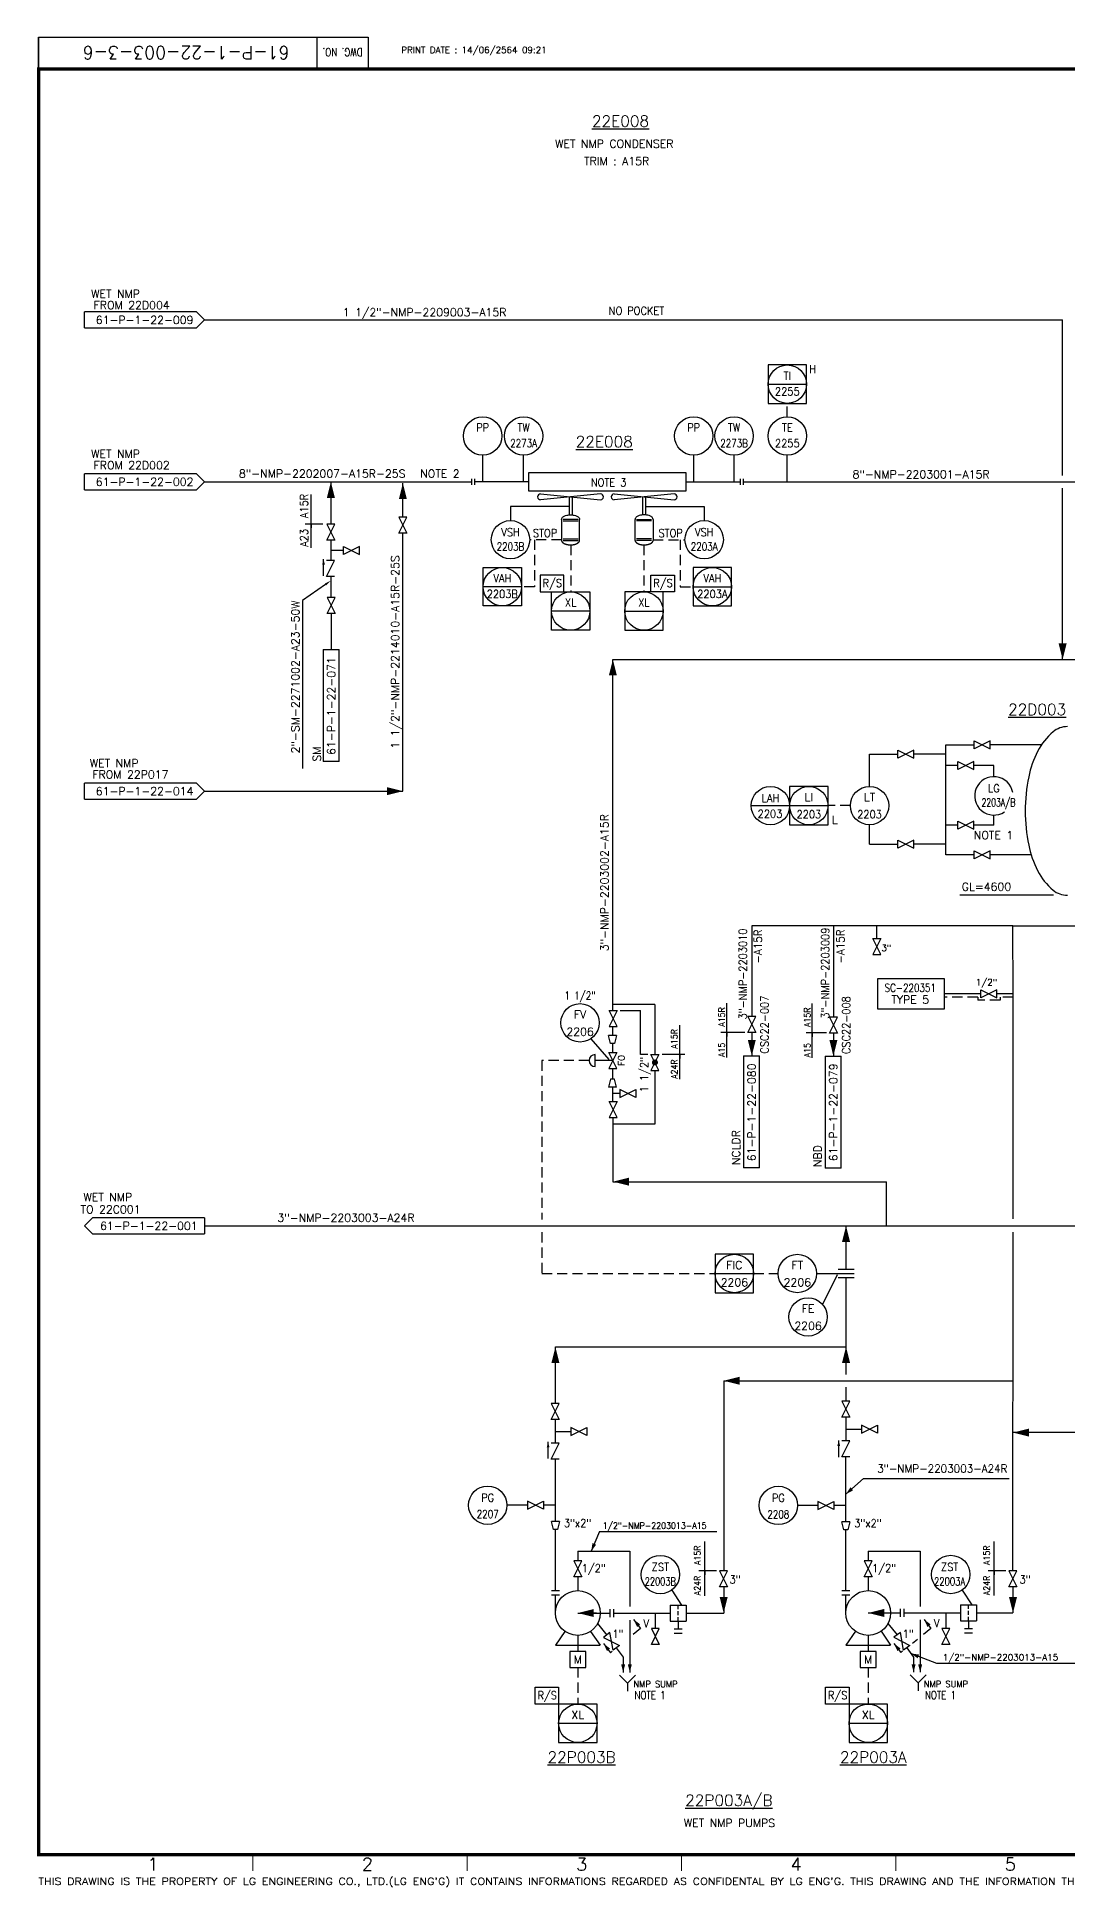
# Model space of a CAD drawing. Header units: millimetres. Extents: x 0 to 810, y -10 to 568.
# Drawn here: x 0 to 321, y -10 to 568 of the extents above; entities that cross this region are included whole.
import ezdxf
from ezdxf.enums import TextEntityAlignment as Align

# ---------------------------------------------------------------- set-up
doc = ezdxf.new("R2010")
doc.units = ezdxf.units.MM
for name, pattern in [('HIDDEN', [9.525, 6.35, -3.175]), ('NELECTRICAL', [0.25, 0.125, -0.125]), ('SOLID', [0])]:
    doc.linetypes.add(name, pattern=pattern)
for name, color, linetype in [('1', 1, 'Continuous'), ('13', 7, 'Continuous'), ('2', 7, 'Continuous'), ('3', 3, 'Continuous'), ('30', 7, 'NELECTRICAL'), ('4', 2, 'Continuous'), ('DWGLMT', 6, 'Continuous'), ('SYM', 7, 'Continuous')]:
    doc.layers.add(name, color=color, linetype=linetype)
doc.layers.add('DIM', color=3, linetype='Continuous', lineweight=13)
doc.layers.add('ZC-CARTOUCHE', color=7, linetype='Continuous', lineweight=25)
doc.styles.add('ROMANS', font='romans.shx', dxfattribs={"height": 0.1})
doc.styles.add('ROMSIM', font='simplex.shx', dxfattribs={"height": 0.1})
doc.styles.add('S2', font='SIMPLEX', dxfattribs={"width": 0.8})
doc.styles.add('S3', font='SIMPLEX')
doc.styles.add('SIMPLEX', font='simplex.shx', dxfattribs={"height": 0.1})
doc.styles.get("Standard").update_dxf_attribs({"font": 'romans.shx'})

# ---------------------------------------------------------------- blocks, each defined once
blk = doc.blocks.new('FL2')
at = {"layer": '2', "width": 0.95}
for tag, p in [('SIZE-RATING', (0, 0.0625)), ('MAT-CA-SERV-RESP', (0, -0.1625))]:
    blk.add_attdef(tag, p, '', height=0.1, dxfattribs=at)
blk = doc.blocks.new('EM00')
at = {"layer": 'SYM'}
for p, q in [((0, 0), (0.1, 0)), ((0.1, 0.05), (0.1, -0.05)), ((0.15, -0.05), (0.15, 0.05))]:
    blk.add_line(p, q, dxfattribs=at)
blk = doc.blocks.new('W1')
at = {"layer": '2'}
blk.add_lwpolyline([(0, 0, 0, 2.5, 0), (5, 0, 2.5, 2.5, 0)], format="xyseb", dxfattribs=at)

msp = doc.modelspace()

# ---------------------------------------------------------------- linework, layer by layer
at = {"color": 7}
for p, q in [((49.39, 482.07), (14.39, 482.07)), ((14.39, 477.07), (14.39, 482.07)), ((51.89, 479.57), (49.39, 482.07)), ((14.39, 477.07), (49.39, 477.07)), ((49.39, 477.07), (51.89, 479.57)), ((228.05, 459.51), (240.05, 459.51)), ((49.39, 431.49), (14.39, 431.49)), ((14.39, 426.49), (14.39, 431.49)), ((51.89, 428.99), (49.39, 431.49)), ((49.39, 426.49), (51.89, 428.99)), ((135.35, 429.93), (135.35, 428.05)), ((136.29, 429.93), (136.29, 428.05)), ((153.16, 428.99), (136.29, 428.99)), ((202.41, 428.99), (219.29, 428.99)), ((219.29, 429.93), (219.29, 428.05)), ((220.22, 429.93), (220.22, 428.05)), ((14.39, 426.49), (49.39, 426.49)), ((85.18, 408.32), (85.18, 425.07)), ((175.66, 425.24), (156.91, 423.37)), ((156.91, 425.24), (175.66, 423.37)), ((165.82, 424.3), (165.82, 418.68)), ((166.75, 424.3), (166.75, 418.68)), ((198.66, 425.24), (179.91, 423.37)), ((179.91, 425.24), (198.66, 423.37)), ((188.82, 424.3), (188.82, 418.68)), ((189.75, 424.3), (189.75, 418.68)), ((112.62, 412.97), (115.12, 417.97)), ((115.12, 417.97), (112.62, 417.97)), ((112.62, 417.97), (115.12, 412.97)), ((165.82, 421.32), (147.51, 421.32)), ((147.51, 421.32), (147.51, 416.9)), ((168.63, 417.27), (163.94, 417.27)), ((163.94, 416.8), (168.63, 416.8)), ((169.1, 410.71), (169.1, 417.27)), ((186.47, 410.71), (186.47, 417.27)), ((186.94, 417.27), (191.63, 417.27)), ((191.63, 416.8), (186.94, 416.8)), ((189.75, 421.32), (208.06, 421.32)), ((208.06, 421.32), (208.06, 416.9)), ((90.11, 410.8), (92.61, 415.8)), ((92.61, 415.8), (90.11, 415.8)), ((90.11, 415.8), (92.61, 410.8)), ((92.61, 410.8), (90.11, 410.8)), ((115.12, 412.97), (112.62, 412.97)), ((163.94, 411.18), (168.63, 411.18)), ((163.94, 410.71), (168.63, 410.71)), ((191.63, 411.18), (186.94, 411.18)), ((191.63, 410.71), (186.94, 410.71)), ((95.35, 406.27), (95.35, 408.77)), ((95.35, 408.77), (100.35, 406.27)), ((100.35, 408.77), (95.35, 406.27)), ((100.35, 406.27), (100.35, 408.77)), ((90.05, 399.41), (92.55, 404.41)), ((92.55, 404.41), (90.05, 404.41)), ((92.55, 399.41), (90.05, 399.41)), ((150.96, 396.22), (138.96, 396.22)), ((204.61, 396.22), (216.61, 396.22)), ((90.18, 392.82), (92.68, 387.82)), ((92.68, 392.82), (90.18, 392.82)), ((90.18, 387.82), (92.68, 392.82)), ((92.68, 387.82), (90.18, 387.82)), ((172.35, 388.62), (160.35, 388.62)), ((183.22, 388.62), (195.22, 388.62)), ((88.93, 376.55), (88.93, 341.55)), ((88.93, 376.55), (93.93, 376.55)), ((93.93, 341.55), (93.93, 376.55)), ((292.42, 348.06), (297.42, 345.56)), ((297.42, 348.06), (292.42, 345.56)), ((292.42, 345.56), (292.42, 348.06)), ((297.42, 345.56), (297.42, 348.06)), ((268.61, 342.59), (268.61, 345.09)), ((268.61, 345.09), (273.61, 342.59)), ((273.61, 345.09), (268.61, 342.59)), ((273.61, 342.59), (273.61, 345.09)), ((292.3, 341.62), (287.3, 339.12)), ((287.3, 341.62), (292.3, 339.12)), ((287.3, 339.12), (287.3, 341.62)), ((292.3, 339.12), (292.3, 341.62)), ((49.39, 334.83), (14.39, 334.83)), ((14.39, 329.83), (14.39, 334.83)), ((14.39, 329.83), (49.39, 329.83)), ((51.89, 332.33), (49.39, 334.83)), ((49.39, 329.83), (51.89, 332.33)), ((222.78, 327.81), (234.78, 327.81)), ((234.78, 327.81), (246.78, 327.81)), ((292.3, 322.97), (287.3, 320.47)), ((287.3, 322.97), (292.3, 320.47)), ((287.3, 320.47), (287.3, 322.97)), ((292.3, 320.47), (292.3, 322.97)), ((268.61, 317.05), (273.61, 314.55)), ((273.61, 317.05), (268.61, 314.55)), ((268.61, 314.55), (268.61, 317.05)), ((273.61, 314.55), (273.61, 317.05)), ((297.42, 313.65), (292.42, 311.15)), ((292.42, 313.65), (297.42, 311.15)), ((292.42, 311.15), (292.42, 313.65)), ((297.42, 311.15), (297.42, 313.65)), ((260.74, 286.26), (263.24, 286.26)), ((263.24, 286.26), (260.74, 281.26)), ((263.24, 281.26), (260.74, 286.26)), ((260.74, 281.26), (263.24, 281.26)), ((215.11, 249.13), (215.11, 266.04)), ((178.33, 263.83), (180.83, 263.83)), ((180.83, 263.83), (178.33, 258.83)), ((180.83, 258.83), (178.33, 263.83)), ((221.69, 261.88), (224.19, 256.88)), ((224.19, 261.88), (221.69, 261.88)), ((221.69, 256.88), (224.19, 261.88)), ((241.85, 249.02), (241.85, 265.93)), ((249.7, 261.71), (247.2, 261.71)), ((247.2, 256.71), (249.7, 261.71)), ((247.2, 261.71), (249.7, 256.71)), ((180.69, 255.95), (178.19, 255.95)), ((178.81, 253.45), (178.19, 255.95)), ((178.33, 258.83), (180.83, 258.83)), ((179.52, 255.95), (179.52, 258.83)), ((180.69, 255.95), (180.06, 253.45)), ((200.45, 242.29), (200.45, 259.2)), ((224.19, 256.88), (221.69, 256.88)), ((249.7, 256.71), (247.2, 256.71)), ((173.98, 246.28), (173.98, 250.03)), ((180.77, 250.65), (178.27, 245.65)), ((180.77, 245.65), (178.27, 250.65)), ((178.27, 250.65), (180.77, 250.65)), ((180.06, 253.45), (178.81, 253.45)), ((179.52, 250.65), (179.52, 253.45)), ((193.92, 250.05), (191.42, 245.05)), ((193.92, 245.05), (191.42, 250.05)), ((191.42, 250.05), (193.92, 250.05)), ((220.33, 249.59), (220.33, 214.59)), ((220.33, 249.59), (225.33, 249.59)), ((225.33, 214.59), (225.33, 249.59)), ((245.84, 249.55), (245.84, 214.55)), ((245.84, 249.55), (250.84, 249.55)), ((250.84, 214.55), (250.84, 249.55)), ((179.52, 248.15), (173.98, 248.15)), ((178.27, 245.65), (180.77, 245.65)), ((179.52, 242.31), (179.52, 245.65)), ((191.42, 245.05), (193.92, 245.05)), ((178.81, 242.31), (178.19, 239.81)), ((180.69, 239.81), (178.19, 239.81)), ((180.06, 242.31), (178.81, 242.31)), ((179.52, 235.39), (179.52, 239.81)), ((181.74, 237.81), (179.52, 237.81)), ((180.69, 239.81), (180.06, 242.31)), ((186.74, 236.56), (181.74, 239.06)), ((181.74, 236.56), (186.74, 239.06)), ((181.74, 239.06), (181.74, 236.56)), ((178.33, 235.39), (180.83, 235.39)), ((180.83, 230.39), (178.33, 235.39)), ((180.83, 235.39), (178.33, 230.39)), ((16.89, 198.99), (14.39, 196.49)), ((51.89, 198.99), (16.89, 198.99)), ((51.89, 198.99), (51.89, 193.99)), ((14.39, 196.49), (16.89, 193.99)), ((16.89, 193.99), (51.89, 193.99)), ((211.49, 181.61), (223.49, 181.61)), ((160.25, 123.56), (162.75, 128.56)), ((162.75, 128.56), (160.25, 128.56)), ((251.09, 124.29), (253.59, 129.29)), ((253.59, 129.29), (251.09, 129.29)), ((253.59, 124.29), (251.09, 124.29)), ((160.93, 101.6), (160.31, 104.1)), ((162.81, 104.1), (160.31, 104.1)), ((162.81, 104.1), (162.18, 101.6)), ((162.18, 101.6), (160.93, 101.6)), ((251.71, 101.55), (251.09, 104.05)), ((253.59, 104.05), (251.09, 104.05)), ((252.96, 101.55), (251.71, 101.55)), ((253.59, 104.05), (252.96, 101.55)), ((208.24, 80.92), (208.24, 97.83)), ((298.67, 80.94), (298.67, 97.85)), ((197.42, 78.01), (202.42, 78.01)), ((197.42, 78.01), (197.42, 73.01)), ((199.92, 76.76), (199.92, 78.01)), ((199.92, 74.88), (199.92, 76.13)), ((202.42, 78.01), (202.42, 73.01)), ((288.2, 78.03), (288.2, 73.03)), ((288.2, 78.03), (293.2, 78.03)), ((290.7, 76.78), (290.7, 78.03)), ((290.7, 74.9), (290.7, 76.15)), ((293.2, 78.03), (293.2, 73.03)), ((197.42, 73.01), (202.42, 73.01)), ((199.92, 73.01), (199.92, 74.26)), ((269.39, 69.41), (267.38, 67.92)), ((270.36, 63.9), (269.39, 69.41)), ((288.2, 73.03), (293.2, 73.03)), ((290.7, 73.03), (290.7, 74.28)), ((168.56, 68.51), (168.56, 63.51)), ((259.34, 68.53), (259.34, 63.53)), ((267.38, 67.92), (272.36, 65.39)), ((272.36, 65.39), (270.36, 63.9)), ((171.06, 63.51), (166.06, 63.51)), ((166.06, 63.51), (166.06, 58.51)), ((166.06, 58.51), (171.06, 58.51)), ((171.06, 58.51), (171.06, 63.51)), ((256.84, 63.53), (256.84, 58.53)), ((261.84, 63.53), (256.84, 63.53)), ((256.84, 58.53), (261.84, 58.53)), ((261.84, 58.53), (261.84, 63.53)), ((162.56, 41.05), (174.56, 41.05)), ((253.34, 41.07), (265.34, 41.07))]:
    msp.add_line(p, q, dxfattribs=at)
at = {"color": 2}
for p, q in [((202.41, 431.8), (153.16, 431.8)), ((153.16, 431.8), (153.16, 426.18)), ((202.41, 426.18), (202.41, 431.8)), ((153.16, 426.18), (202.41, 426.18)), ((164.55, 69.77), (161.56, 65.5)), ((172.57, 69.77), (175.56, 65.5)), ((255.33, 69.79), (252.34, 65.51)), ((263.35, 69.79), (266.34, 65.51)), ((161.56, 65.5), (175.56, 65.5)), ((252.34, 65.51), (266.34, 65.51))]:
    msp.add_line(p, q, dxfattribs=at)
at = {"color": 7, "linetype": 'Continuous'}
for p, q in [((163.47, 417.27), (163.47, 410.71)), ((192.1, 417.27), (192.1, 410.71)), ((294.56, 267.79), (294.56, 270.29)), ((299.56, 270.29), (294.56, 267.79)), ((294.56, 270.29), (299.56, 267.79)), ((299.56, 267.79), (299.56, 270.29)), ((192.67, 265.71), (179.52, 265.71)), ((162.75, 140.93), (160.25, 140.93)), ((160.25, 140.93), (162.75, 135.93)), ((160.25, 135.93), (162.75, 140.93)), ((251.09, 136.66), (253.59, 141.66)), ((251.09, 141.66), (253.59, 136.66)), ((253.59, 141.66), (251.09, 141.66)), ((162.75, 135.93), (160.25, 135.93)), ((171.41, 131), (166.41, 133.5)), ((166.41, 131), (171.41, 133.5)), ((166.41, 133.5), (166.41, 131)), ((171.41, 133.5), (171.41, 131)), ((253.59, 136.66), (251.09, 136.66)), ((262.25, 131.72), (257.25, 134.22)), ((257.25, 131.72), (262.25, 134.22)), ((257.25, 134.22), (257.25, 131.72)), ((262.25, 134.22), (262.25, 131.72)), ((282.31, 70.68), (284.81, 65.68)), ((282.31, 65.68), (284.81, 70.68)), ((284.81, 70.68), (282.31, 70.68)), ((284.81, 65.68), (282.31, 65.68))]:
    msp.add_line(p, q, dxfattribs=at)
at = {"color": 7, "linetype": 'HIDDEN', "ltscale": 0.5}
for p, q in [((163.47, 410.9), (153.51, 410.9)), ((155, 410.9), (155, 396.22)), ((192.1, 410.9), (202.06, 410.9)), ((200.58, 410.9), (200.58, 396.22)), ((166.35, 409.3), (166.35, 394.62)), ((189.22, 409.3), (189.22, 394.62)), ((155, 396.22), (150.96, 396.22)), ((200.58, 396.22), (204.61, 396.22)), ((293.56, 267.98), (293.56, 267.04)), ((300.56, 267.04), (293.56, 267.04)), ((300.56, 267.99), (300.56, 267.04)), ((168.56, 58.51), (168.56, 47.05)), ((259.34, 58.53), (259.34, 47.07))]:
    msp.add_line(p, q, dxfattribs=at)
for p, q in [((186.74, 239.06), (186.74, 236.56)), ((178.33, 230.39), (180.83, 230.39)), ((192.67, 228.32), (179.52, 228.32)), ((162.75, 123.56), (160.25, 123.56)), ((178.61, 69.39), (176.6, 67.91)), ((179.58, 63.89), (178.61, 69.39)), ((188.17, 70.65), (185.81, 68.76)), ((278.95, 70.67), (276.58, 68.77)), ((176.6, 67.91), (181.59, 65.37)), ((181.59, 65.37), (179.58, 63.89)), ((274.7, 67.26), (273.15, 66.02)), ((179.32, 63.56), (178.76, 63.11)), ((270.1, 63.58), (269.54, 63.13)), ((181.63, 56.14), (184.13, 53.64)), ((184.13, 53.64), (186.63, 56.14)), ((184.13, 53.64), (184.13, 51.14)), ((272.41, 56.16), (274.91, 53.66)), ((274.91, 53.66), (277.41, 56.16)), ((274.91, 53.66), (274.91, 51.16))]:
    msp.add_line(p, q)
at = {"linetype": 'Continuous'}
for p, q in [((157.78, 107.94), (152.78, 110.44)), ((152.78, 107.94), (157.78, 110.44)), ((152.78, 110.44), (152.78, 107.94)), ((157.78, 110.44), (157.78, 107.94)), ((243.56, 110.39), (243.56, 107.89)), ((248.56, 107.89), (243.56, 110.39)), ((243.56, 107.89), (248.56, 110.39)), ((248.56, 110.39), (248.56, 107.89)), ((167.31, 91.84), (169.81, 86.84)), ((167.31, 86.84), (169.81, 91.84)), ((169.81, 91.84), (167.31, 91.84)), ((169.81, 86.84), (167.31, 86.84)), ((212.85, 83.67), (215.35, 88.67)), ((212.85, 88.67), (215.35, 83.67)), ((215.35, 88.67), (212.85, 88.67)), ((258.09, 91.86), (260.59, 86.86)), ((258.09, 86.86), (260.59, 91.86)), ((260.59, 91.86), (258.09, 91.86)), ((260.59, 86.86), (258.09, 86.86)), ((303.28, 83.69), (305.78, 88.69)), ((303.28, 88.69), (305.78, 83.69)), ((305.78, 88.69), (303.28, 88.69)), ((215.35, 83.67), (212.85, 83.67)), ((305.78, 83.69), (303.28, 83.69)), ((191.54, 65.66), (194.04, 70.66)), ((191.54, 70.66), (194.04, 65.66)), ((194.04, 70.66), (191.54, 70.66)), ((194.04, 65.66), (191.54, 65.66))]:
    msp.add_line(p, q, dxfattribs=at)
at = {"color": 6, "const_width": 1}
msp.add_lwpolyline([(0, 558), (805, 558), (805, 0), (0, 0), (0, 558)], dxfattribs=at)
at = {"color": 7}
for points in [[(240.05, 465.51), (228.05, 465.51), (228.05, 453.51), (240.05, 453.51)], [(138.96, 402.22), (150.96, 402.22), (150.96, 390.22), (138.96, 390.22)], [(216.61, 402.22), (204.61, 402.22), (204.61, 390.22), (216.61, 390.22)], [(160.35, 394.62), (172.35, 394.62), (172.35, 382.62), (160.35, 382.62)], [(195.22, 394.62), (183.22, 394.62), (183.22, 382.62), (195.22, 382.62)], [(246.78, 333.81), (234.78, 333.81), (234.78, 321.81), (246.78, 321.81)], [(223.49, 187.61), (211.49, 187.61), (211.49, 175.61), (223.49, 175.61)], [(162.56, 47.05), (162.56, 35.05), (174.56, 35.05), (174.56, 47.05)], [(253.34, 47.07), (253.34, 35.07), (265.34, 35.07), (265.34, 47.07)]]:
    msp.add_lwpolyline(points, close=True, dxfattribs=at)
for points in [[(85.18, 415.8), (85.18, 417.01)], [(85.18, 415.8), (85.18, 414.59)], [(215.11, 256.88), (215.11, 258.1)], [(215.11, 256.88), (215.11, 255.67)], [(241.85, 256.77), (241.85, 257.98)], [(241.85, 256.77), (241.85, 255.56)], [(200.45, 250.05), (200.45, 251.26)], [(200.45, 250.05), (200.45, 248.83)], [(208.24, 88.67), (208.24, 89.89)], [(208.24, 88.67), (208.24, 87.46)], [(298.67, 88.69), (298.67, 89.9)], [(298.67, 88.69), (298.67, 87.48)]]:
    msp.add_lwpolyline(points, dxfattribs=at)
for points in [[(163.47, 417.27, -0.174705), (163.65, 417.75, -0.104203), (164.3, 418.27, -0.064948), (165.15, 418.56, -0.051099), (166.29, 418.68, -0.051099), (167.42, 418.56, -0.064948), (168.27, 418.27, -0.104203), (168.93, 417.75, -0.174705), (169.1, 417.27, -0.174705)], [(192.1, 417.27, 0.174705), (191.93, 417.75, 0.104203), (191.27, 418.27, 0.064948), (190.42, 418.56, 0.051099), (189.29, 418.68, 0.051099), (188.15, 418.56, 0.064948), (187.3, 418.27, 0.104203), (186.65, 417.75, 0.174705), (186.47, 417.27, 0.174705)]]:
    msp.add_lwpolyline(points, format="xyb", dxfattribs=at)
at = {"color": 7, "linetype": 'HIDDEN', "ltscale": 0.5}
for points in [[(169.1, 410.71, -0.174705), (168.93, 410.23, -0.104203), (168.27, 409.72, -0.064948), (167.42, 409.42, -0.051099), (166.29, 409.3, -0.051099), (165.15, 409.42, -0.064948), (164.3, 409.72, -0.104203), (163.65, 410.23, -0.174705), (163.47, 410.71, -0.174705)], [(186.47, 410.71, 0.174705), (186.65, 410.23, 0.104203), (187.3, 409.72, 0.064948), (188.15, 409.42, 0.051099), (189.29, 409.3, 0.051099), (190.42, 409.42, 0.064948), (191.27, 409.72, 0.104203), (191.93, 410.23, 0.174705), (192.1, 410.71, 0.174705)]]:
    msp.add_lwpolyline(points, format="xyb", dxfattribs=at)
msp.add_lwpolyline([(262.2, 273.71), (262.2, 264.27), (283.2, 264.27), (283.2, 273.71)], close=True)
at = {"color": 7, "const_width": 0.938}
msp.add_lwpolyline([(192.67, 248.02, 1), (192.67, 247.08, 1)], format="xyb", close=True, dxfattribs=at)
at = {"color": 7}
for centre in [(234.05, 459.51), (138.82, 443.32), (151.62, 443.32), (204.78, 443.32), (217.41, 443.32), (234.05, 443.32), (147.51, 410.9), (208.06, 410.9), (144.96, 396.22), (210.61, 396.22), (166.35, 388.62), (189.22, 388.62), (228.78, 327.81), (240.78, 327.81), (259.75, 327.81), (169.26, 259.94), (217.49, 181.61), (237.18, 181.61), (240.52, 168.02), (140.39, 109.19), (231.24, 109.12), (194.36, 87.53), (285.14, 87.55), (168.56, 41.05), (259.34, 41.07)]:
    msp.add_circle(centre, 6, dxfattribs=at)
for centre, radius, start, end in [((156.91, 424.3), 0.938, 90, 270), ((175.66, 424.3), 0.938, 270, 90), ((179.91, 424.3), 0.938, 90, 270), ((198.66, 424.3), 0.938, 270, 90), ((298.61, 330.86), 6, 9.81496, 303.55502), ((173.98, 248.15), 1.87, 90, 270)]:
    msp.add_arc(centre, radius, start, end, dxfattribs=at)
at = {"layer": '1', "color": 7}
for p, q in [((320.11, 430.99), (320.11, 479.57)), ((138.82, 428.99), (138.82, 437.32)), ((151.62, 428.99), (151.62, 437.32)), ((204.78, 428.99), (204.78, 437.32)), ((217.41, 428.99), (217.41, 437.32)), ((234.05, 428.99), (234.05, 437.32)), ((113.87, 417.97), (113.87, 428.59)), ((320.11, 373.48), (320.11, 426.99)), ((113.87, 332.33), (113.87, 412.97)), ((89.08, 399.6), (89.08, 404.85)), ((95.35, 407.52), (91.37, 407.52)), ((179.52, 263.83), (179.52, 373.48)), ((179.52, 373.48), (330.77, 373.48)), ((93.93, 341.55), (88.93, 341.55)), ((259.75, 333.81), (259.75, 343.85)), ((283.56, 312.41), (283.56, 346.82)), ((298.61, 336.86), (298.61, 340.38)), ((298.61, 321.72), (298.61, 324.86)), ((259.75, 315.8), (259.75, 321.81)), ((261.99, 286.26), (261.99, 290.24)), ((172.58, 254.94), (178.21, 248.47)), ((179.52, 210.3), (265.03, 210.3)), ((51.89, 196.49), (521.6, 196.49)), ((254.91, 182.86), (249.91, 182.86)), ((249.91, 180.36), (254.91, 180.36)), ((159.28, 123.75), (159.28, 129)), ((250.13, 124.2), (250.13, 129.45)), ((257.89, 117.59), (303.43, 117.59)), ((175.29, 100.96), (212.01, 100.96)), ((184.81, 94.8), (184.81, 77.51)), ((275.58, 94.81), (275.58, 77.53)), ((168.56, 86.84), (168.56, 82.51)), ((259.34, 86.86), (259.34, 82.53)), ((197.9, 82.69), (200.98, 78.01)), ((288.67, 82.7), (291.76, 78.03)), ((184.81, 73.32), (184.81, 56.96)), ((275.58, 73.34), (275.58, 56.98)), ((182.74, 61.72), (182.74, 56.96)), ((280.79, 59.69), (272.68, 62.86)), ((273.51, 61.74), (273.51, 56.98)), ((326.13, 59.69), (280.79, 59.69))]:
    msp.add_line(p, q, dxfattribs=at)
at = {"layer": '1', "color": 7, "linetype": 'SOLID'}
msp.add_line((192.67, 245.05), (192.67, 228.32), dxfattribs=at)
at = {"layer": '1'}
for p, q in [((225.33, 214.59), (220.33, 214.59)), ((250.84, 214.55), (245.84, 214.55))]:
    msp.add_line(p, q, dxfattribs=at)
at = {"layer": '1', "color": 7}
for points in [[(164.15, 394.62), (164.15, 399.87), (156.8, 399.87), (156.8, 394.62)], [(191.42, 394.62), (191.42, 399.87), (198.77, 399.87), (198.77, 394.62)], [(155.21, 47.05), (155.21, 52.3), (162.56, 52.3), (162.56, 47.05)], [(245.98, 47.07), (245.98, 52.32), (253.34, 52.32), (253.34, 47.07)]]:
    msp.add_lwpolyline(points, close=True, dxfattribs=at)
at = {"layer": '1', "color": 2}
msp.add_lwpolyline([(321.6, 352.49, 0.174705), (317.14, 350.88, 0.104203), (312.28, 344.77, 0.064948), (309.51, 336.8, 0.051099), (308.42, 326.14, 0.051099), (309.51, 315.49, 0.064948), (312.28, 307.51, 0.104203), (317.13, 301.4, 0.174705), (321.59, 299.79, 0.174705)], format="xyb", dxfattribs=at)
at = {"layer": '13', "color": 7, "linetype": 'Continuous'}
msp.add_line((192.67, 265.71), (192.67, 250.05), dxfattribs=at)
at = {"layer": '2', "color": 7}
for p, q in [((89.72, 396.96), (82.47, 391.91)), ((82.47, 391.91), (82.47, 339.37)), ((181.83, 263.83), (188.14, 263.83)), ((188.14, 250.05), (188.14, 263.83)), ((190.42, 250.05), (188.14, 250.05)), ((202.05, 250.05), (194.92, 250.05)), ((179.52, 230.39), (179.52, 210.3)), ((243.18, 181.61), (254.93, 181.61)), ((249.62, 181.23), (245.05, 171.95))]:
    msp.add_line(p, q, dxfattribs=at)
for points in [[(91.36, 428.98, 0, 2.5, 0), (91.36, 423.98, 2.5, 2.5, 0)], [(113.87, 428.59, 0, 2.5, 0), (113.87, 423.59, 2.5, 2.5, 0)], [(89.08, 404.85, 0, 0.875, 0), (89.08, 403.1, 0.875, 0.875, 0)], [(320.11, 373.48, 0, 2.5, 0), (320.11, 378.48, 2.5, 2.5, 0)], [(179.52, 373.48, 0, 2.5, 0), (179.52, 368.48, 2.5, 2.5, 0)], [(113.87, 332.33, 0, 2.5, 0), (108.87, 332.33, 2.5, 2.5, 0)], [(222.94, 249.59, 0, 2.5, 0), (222.94, 254.59, 2.5, 2.5, 0)], [(248.45, 249.55, 0, 2.5, 0), (248.45, 254.55, 2.5, 2.5, 0)], [(179.52, 210.3, 0, 2.5, 0), (184.52, 210.3, 2.5, 2.5, 0)], [(252.41, 196.49, 0, 2.5, 0), (252.41, 191.49, 2.5, 2.5, 0)], [(161.56, 158.67, 0, 2.5, 0), (161.56, 153.67, 2.5, 2.5, 0)], [(252.41, 158.67, 0, 2.5, 0), (252.41, 153.67, 2.5, 2.5, 0)], [(214.16, 148.09, 0, 2.5, 0), (219.16, 148.09, 2.5, 2.5, 0)], [(304.6, 131.89, 0, 2.5, 0), (309.6, 131.89, 2.5, 2.5, 0)], [(159.28, 129, 0, 0.875, 0), (159.28, 127.25, 0.875, 0.875, 0)], [(250.13, 129.45, 0, 0.875, 0), (250.13, 127.7, 0.875, 0.875, 0)], [(252.34, 112.66, 0, 1.25, 0), (254.21, 114.32, 1.25, 1.25, 0)], [(172.77, 94.8, 0, 1.25, 0), (173.71, 97.11, 1.25, 1.25, 0)], [(214.16, 75.51, 0, 2.5, 0), (214.16, 80.51, 2.5, 2.5, 0)], [(304.59, 75.53, 0, 2.5, 0), (304.59, 80.53, 2.5, 2.5, 0)], [(168.56, 75.51, 0, 2.5, 0), (173.56, 75.51, 2.5, 2.5, 0)], [(259.34, 75.53, 0, 2.5, 0), (264.34, 75.53, 2.5, 2.5, 0)], [(182.74, 56.96, 0, 1.25, 0), (182.74, 59.46, 1.25, 1.25, 0)], [(184.81, 56.96, 0, 1.25, 0), (184.81, 59.46, 1.25, 1.25, 0)], [(273.51, 56.98, 0, 1.25, 0), (273.51, 59.48, 1.25, 1.25, 0)], [(275.58, 56.98, 0, 1.25, 0), (275.58, 59.48, 1.25, 1.25, 0)]]:
    msp.add_lwpolyline(points, format="xyseb", dxfattribs=at)
at = {"layer": '2', "color": 2}
for centre in [(168.56, 75.51), (259.34, 75.53)]:
    msp.add_circle(centre, 7, dxfattribs=at)
at = {"layer": '2', "color": 7}
msp.add_solid([(89.53, 397.23), (89.91, 396.68), (91.36, 398.1)], dxfattribs=at)
at = {"layer": '3', "color": 7, "linetype": 'SOLID'}
for p, q in [((51.89, 479.57), (320.11, 479.57)), ((51.89, 428.99), (135.35, 428.99)), ((91.36, 428.98), (91.36, 415.8)), ((220.22, 428.99), (330.77, 428.99)), ((91.36, 410.8), (91.36, 404.41)), ((91.36, 399.41), (91.36, 392.82)), ((91.43, 387.82), (91.43, 376.55)), ((259.75, 343.85), (268.61, 343.85)), ((283.56, 343.85), (273.61, 343.85)), ((283.56, 346.82), (292.42, 346.82)), ((313.47, 346.82), (297.42, 346.82)), ((287.3, 340.37), (283.56, 340.37)), ((298.61, 340.38), (292.3, 340.38)), ((51.89, 332.33), (113.87, 332.33)), ((287.3, 321.72), (283.56, 321.72)), ((298.61, 321.72), (292.3, 321.72)), ((259.75, 315.8), (268.61, 315.8)), ((283.56, 315.8), (273.61, 315.8)), ((292.42, 312.4), (283.56, 312.41)), ((310.31, 312.41), (297.42, 312.41)), ((304.59, 290.24), (222.94, 290.24)), ((222.94, 290.24), (222.94, 261.88)), ((248.45, 290.2), (248.45, 261.71)), ((304.6, 268.99), (304.59, 290.24)), ((304.59, 290.24), (418.46, 290.24)), ((294.56, 268.99), (283.2, 268.99)), ((304.59, 268.99), (299.56, 268.99)), ((304.6, 198.72), (304.6, 268.99)), ((222.94, 256.88), (222.94, 249.59)), ((248.45, 256.71), (248.45, 249.55)), ((265.03, 196.49), (265.03, 210.3)), ((252.41, 182.86), (252.41, 196.49)), ((304.59, 88.69), (304.6, 194.49)), ((252.41, 150.08), (252.41, 180.36)), ((161.56, 140.93), (161.56, 158.73)), ((161.56, 158.67), (252.41, 158.67)), ((214.16, 148.09), (214.16, 88.67)), ((214.16, 148.09), (304.59, 148.08)), ((252.41, 141.66), (252.41, 146.08)), ((161.56, 128.56), (161.56, 135.93)), ((252.41, 129.29), (252.41, 136.66)), ((252.41, 132.97), (257.25, 132.97)), ((161.56, 132.25), (166.41, 132.25)), ((613.71, 131.89), (304.6, 131.89)), ((161.56, 104.1), (161.56, 123.56)), ((252.34, 104.05), (252.34, 124.29)), ((257.89, 117.59), (252.34, 112.66)), ((152.78, 109.19), (146.39, 109.19)), ((161.56, 109.2), (157.78, 109.2)), ((243.56, 109.14), (237.17, 109.14)), ((252.34, 109.15), (248.56, 109.15)), ((161.56, 82.39), (161.56, 101.6)), ((175.29, 100.96), (172.77, 94.8)), ((252.34, 82.41), (252.34, 101.55)), ((168.56, 94.8), (168.56, 91.84)), ((168.56, 94.8), (184.81, 94.8)), ((259.34, 94.81), (259.34, 91.86)), ((259.34, 94.81), (275.58, 94.81)), ((161.56, 75.51), (161.56, 81.14)), ((214.16, 83.67), (214.16, 75.51)), ((252.34, 75.53), (252.34, 81.16)), ((304.59, 83.69), (304.59, 75.53)), ((168.56, 75.51), (178.55, 75.51)), ((174.36, 75.51), (171.55, 75.51)), ((179.8, 75.51), (197.42, 75.51)), ((192.79, 75.51), (192.79, 70.66)), ((202.42, 75.51), (214.16, 75.51)), ((259.34, 75.53), (269.33, 75.53)), ((270.58, 75.53), (288.2, 75.53)), ((283.56, 75.53), (283.56, 70.68)), ((293.2, 75.53), (304.59, 75.53)), ((174.73, 72.2), (177.58, 68.63)), ((186, 73.5), (188.17, 70.65)), ((265.5, 72.21), (268.36, 68.65)), ((276.78, 73.52), (278.95, 70.67)), ((176.6, 65.96), (178.76, 63.11)), ((180.58, 64.63), (182.74, 61.72)), ((267.38, 65.98), (269.54, 63.13)), ((271.36, 64.65), (273.51, 61.74))]:
    msp.add_line(p, q, dxfattribs=at)
at = {"layer": '3', "color": 7, "linetype": 'HIDDEN', "ltscale": 0.5}
for p, q in [((253.75, 327.81), (246.78, 327.81)), ((293.56, 267.99), (283.2, 267.99)), ((304.59, 267.99), (300.56, 267.99))]:
    msp.add_line(p, q, dxfattribs=at)
at = {"layer": '30', "color": 7, "linetype": 'HIDDEN', "ltscale": 0.5}
for p, q in [((234.05, 449.32), (234.05, 453.51)), ((172.1, 248.15), (157.33, 248.15)), ((157.33, 248.15), (157.33, 198.49)), ((157.33, 194.49), (157.33, 181.61)), ((157.33, 181.61), (211.49, 181.61)), ((223.49, 181.61), (231.18, 181.61))]:
    msp.add_line(p, q, dxfattribs=at)
at = {"layer": '4', "color": 7}
for p, q in [((88.85, 415.8), (83.28, 415.8)), ((317.21, 299.79), (287.95, 299.79)), ((220.79, 256.88), (213.22, 256.88)), ((246.3, 256.77), (239.95, 256.77)), ((211.92, 88.67), (206.35, 88.67)), ((302.35, 88.69), (296.78, 88.69))]:
    msp.add_line(p, q, dxfattribs=at)
at = {"layer": 'DIM', "color": 7}
for p, q in [((67, 0), (67, -5.1)), ((134, 0), (134, -5.1)), ((201, 0), (201, -5.1)), ((268, 0), (268, -5.1))]:
    msp.add_line(p, q, dxfattribs=at)
at = {"layer": 'DWGLMT'}
for p, q in [((0, 568), (87, 568)), ((0, 558), (0, 568)), ((0, 568), (0, 558)), ((87, 568), (103, 568)), ((87, 568), (87, 558)), ((103, 568), (103, 558))]:
    msp.add_line(p, q, dxfattribs=at)
at = {"layer": 'SYM'}
for p, q in [((162.81, 82.39), (160.31, 82.39)), ((160.31, 81.14), (162.81, 81.14)), ((253.59, 82.41), (251.09, 82.41)), ((251.09, 81.16), (253.59, 81.16)), ((178.55, 76.76), (178.55, 74.26)), ((179.8, 74.26), (179.8, 76.76)), ((269.33, 76.78), (269.33, 74.28)), ((270.58, 74.28), (270.58, 76.78))]:
    msp.add_line(p, q, dxfattribs=at)

# ---------------------------------------------------------------- block references
at = {"xscale": 0.500000000000034, "yscale": 0.500000000000034, "zscale": 0.500000000000034, "rotation": 308.7153646544202}
for p in [(186, 73.5), (276.78, 73.52), (176.6, 65.96), (267.38, 65.98)]:
    msp.add_blockref('W1', p, dxfattribs=at)
at = {"color": 7, "xscale": 25, "yscale": 25, "zscale": 25, "rotation": 270}
for p in [(199.92, 73.01), (290.7, 73.03)]:
    msp.add_blockref('EM00', p, dxfattribs=at)
at = {"layer": '1', "xscale": 0.5000000000000557, "yscale": 0.5000000000000557, "zscale": 0.5000000000000557, "rotation": 338.6040178685605}
msp.add_blockref('W1', (272.68, 62.86), dxfattribs=at)
at = {"layer": '1', "xscale": 20, "yscale": 20, "zscale": 20}
for p in [(185.93, 51.04), (276.71, 51.05)]:
    msp.add_blockref('FL2', p, dxfattribs=at).add_auto_attribs({'SIZE-RATING': 'NMP SUMP'})

# ---------------------------------------------------------------- texts
at = {"color": 7}
for s, height, p in [('WET NMP CONDENSER', 2.5, (161.5, 533.39)), ('TRIM : A15R', 2.5, (170.53, 527.97)), ('1/2"-NMP-2203013-A15', 2, (282.63, 60.66)), ('WET NMP PUMPS', 2.5, (201.73, 8.65))]:
    msp.add_text(s, height=height, dxfattribs=at).set_placement(p)
for s, width, p in [('NO POCKET', 0.9, (186.89, 482.44)), ('TI', 0.9, (234.05, 462.15)), ('H', 0.9, (241.97, 464.25)), ('2255', 0.9, (234.05, 457.23)), ('PP', 0.9, (138.82, 445.96)), ('TW', 0.9, (151.62, 445.96)), ('PP', 0.9, (204.78, 445.96)), ('TW', 0.9, (217.41, 445.96)), ('TE', 0.9, (234.05, 445.96)), ('2273A', 0.8, (151.62, 441.04)), ('2273B', 0.8, (217.41, 441.04)), ('2255', 0.9, (234.05, 441.04)), ('NOTE 3', 0.9, (178.18, 428.8)), ('VSH', 0.9, (147.51, 413.26)), ('STOP', 0.9, (158.32, 412.96)), ('STOP', 0.9, (197.57, 412.96)), ('VSH', 0.9, (208.06, 413.26)), ('2203B', 0.8, (147.51, 408.77)), ('2203A', 0.8, (208.06, 408.77)), ('VAH', 0.9, (144.96, 398.87)), ('R/S', 0.9, (160.58, 397.19)), ('R/S', 0.9, (195.2, 397.19)), ('VAH', 0.9, (210.61, 398.87)), ('2203B', 0.9, (144.96, 393.95)), ('2203A', 0.9, (210.61, 393.95)), ('XL', 0.9, (166.35, 391.27)), ('XL', 0.9, (189.22, 391.27)), ('LAH', 0.9, (228.78, 330.17)), ('2203A/B', 0.7, (300.06, 328.64)), ('LG', 0.9, (298.61, 333.22)), ('2203', 0.9, (228.63, 325.25)), ('2203', 0.9, (240.78, 325.1)), ('2203', 0.9, (259.75, 325.1)), ('1 1/2"', 0.8, (169.26, 268.27)), ('PG', 0.9, (140.39, 111.54)), ('PG', 0.9, (231.24, 111.48)), ('2207', 0.8, (140.39, 106.41)), ('3"x2"', 0.9, (168.48, 103.61)), ('2208', 0.8, (231.24, 106.34)), ('3"x2"', 0.9, (259.26, 103.56)), ('1/2"', 0.9, (173.55, 89.31)), ('ZST', 0.9, (194.36, 89.89)), ('3"', 0.9, (217.72, 85.99)), ('1/2"', 0.9, (264.32, 89.33)), ('ZST', 0.9, (284.79, 89.9)), ('3"', 0.9, (308.35, 85.99)), ('1"', 0.9, (181.11, 68.98)), ('V', 0.9, (189.96, 72.28)), ('1"', 0.9, (271.88, 69)), ('V', 0.9, (280.74, 72.3)), ('R/S', 0.9, (158.99, 49.62)), ('R/S', 0.9, (249.77, 49.64))]:
    msp.add_text(s, height=2.5, dxfattribs=dict(at, width=width)).set_placement(p, align=Align.MIDDLE)
at = {"color": 7, "width": 0.9}
for s, height, p in [('A15R', 2.5, (84.23, 417.64)), ('A23', 2.5, (84.23, 408.67)), ('A15R', 2, (214.54, 258.72)), ('A15R', 2, (241.27, 258.61)), ('A15R', 2, (199.71, 251.88)), ('A15', 2, (214.54, 249.26)), ('A15', 2, (241.27, 249.15)), ('A24R', 2, (199.71, 242.42)), ('A15R', 2, (206.95, 90.51)), ('A15R', 2, (297.38, 90.53)), ('A24R', 2, (206.95, 81.05)), ('A24R', 2, (297.38, 81.07))]:
    msp.add_text(s, height=height, rotation=90, dxfattribs=at).set_placement(p)
at = {"color": 7}
for s, p in [('SM', (87, 343.9)), ('NCLDR', (218.01, 220.95)), ('NBD', (243.52, 218.28))]:
    msp.add_text(s, height=2.5, rotation=90, dxfattribs=at).set_placement(p, align=Align.MIDDLE)
for s, p in [('LI', (240.78, 330.46)), ('LT', (259.75, 330.46)), ('L', (248.88, 323.39)), ('FV', (169.26, 262.59)), ('2206', (169.26, 257.16)), ('FIC', (217.49, 184.25)), ('FT', (237.18, 184.25)), ('2206', (217.49, 178.83)), ('2206', (237.18, 178.83)), ('FE', (240.52, 170.66)), ('2206', (240.52, 165.24)), ('M', (168.56, 61.01)), ('M', (259.34, 61.03)), ('XL', (168.56, 43.7)), ('XL', (259.34, 43.71))]:
    msp.add_text(s, height=2.5, dxfattribs=at).set_placement(p, align=Align.MIDDLE)
at = {"width": 0.8}
msp.add_text('SC-220351', height=2.5, dxfattribs=at).set_placement((272.48, 270.87), align=Align.MIDDLE)
msp.add_text('TYPE 5', height=2.5).set_placement((272.48, 267.18), align=Align.MIDDLE)
at = {"color": 7, "width": 0.9}
msp.add_text('1 1/2"', height=2.5, rotation=90, dxfattribs=at).set_placement((189.48, 243.77), align=Align.MIDDLE)
msp.add_text('1/2"-NMP-2203013-A15', height=2, dxfattribs=at).set_placement((176.32, 101.83))
at = {"color": 7}
for s, width, p, p2 in [('22003B', 0.692042, (189.49, 84.12), (199.21, 84.12)), ('22003A', 0.697957, (279.91, 84.13), (289.64, 84.13)), ('NOTE 1', 0.735685, (186.29, 48.59), (196.01, 48.59)), ('NOTE 1', 0.735685, (277.07, 48.61), (286.79, 48.61))]:
    msp.add_text(s, height=2.5, dxfattribs=dict(at, width=width)).set_placement(p, p2, align=Align.FIT)
at = {"style": 'ROMANS', "width": 1.023447}
msp.add_text("THIS DRAWING IS THE PROPERTY OF LG ENGINEERING CO., LTD.(LG ENG'G) IT CONTAINS INFORMATIONS REGARDED AS CONFIDENTAL BY LG ENG'G. THIS DRAWING AND THE INFORMATION THEREON IS NOT TO BE USED OR DISCLOSED TO OTHERS EXCEPT WITH WRITTEN LG ENG'G AUTHORIZTION. ", height=2.16, dxfattribs=at).set_placement((-0.08, -9.39), (505, -9.39), align=Align.FIT)
at = {"layer": '1', "color": 7, "style": 'ROMANS'}
for s, p in [('61-P-1-22-009', (33.14, 479.57)), ('61-P-1-22-002', (33.14, 428.99)), ('61-P-1-22-014', (33.14, 332.33)), ('61-P-1-22-001', (34.46, 196.49))]:
    msp.add_text(s, height=2.5, dxfattribs=at).set_placement(p, align=Align.MIDDLE)
for s, p in [('61-P-1-22-071', (91.49, 358.92)), ('61-P-1-22-080', (222.89, 231.96)), ('61-P-1-22-079', (248.42, 231.96))]:
    msp.add_text(s, height=2.5, rotation=90, dxfattribs=at).set_placement(p, align=Align.MIDDLE)
at = {"layer": '2', "color": 2}
msp.add_text('61-P-1-22-003-3-6', height=4, rotation=180, dxfattribs=at).set_placement((46.12, 563.11), align=Align.MIDDLE)
for s, p in [('%%U22E008', (172.98, 539.97)), ('%%U22E008', (167.89, 439.81)), ('%%U22P003A/B', (202.12, 15.23))]:
    msp.add_text(s, height=3.5, dxfattribs=at).set_placement(p)
at = {"layer": '2', "color": 7, "style": 'ROMSIM'}
for s, p in [('WET NMP', (31.68, 486.49)), ('FROM 22D004', (40.99, 482.95)), ('WET NMP', (31.68, 436.46)), ('FROM 22D002', (40.99, 432.94)), ('8"-NMP-2202007-A15R-25S', (114.69, 430.31)), ('NOTE 2', (131.63, 430.31)), ('8"-NMP-2203001-A15R', (297.29, 430.08)), ('WET NMP', (31.25, 339.8)), ('FROM 22P017', (40.6, 336.29)), ('TO 22C001', (31.86, 200.37)), ('WET NMP', (29.26, 204.23)), ('3"-NMP-2203003-A24R', (117.51, 197.77))]:
    msp.add_text(s, height=2.5, dxfattribs=at).set_placement(p, align=Align.RIGHT)
msp.add_text('1 1/2"-NMP-2209003-A15R', height=2.5, dxfattribs=at).set_placement((95.04, 480.73))
for s, p in [('1 1/2"-NMP-2214010-A15R-25S', (112.71, 406.04)), ('2"-SM-2271002-A23-50W', (81.51, 391.92)), ('3"-NMP-2203002-A15R', (178.15, 325.15))]:
    msp.add_text(s, height=2.5, rotation=90, dxfattribs=at).set_placement(p, align=Align.RIGHT)
at = {"layer": '2', "color": 2, "style": 'SIMPLEX'}
for s, p in [('%%u22D003', (321.21, 356.13)), ('%%U22P003B', (180.39, 28.73)), ('%%U22P003A', (271.34, 28.73))]:
    msp.add_text(s, height=3.5, dxfattribs=at).set_placement(p, align=Align.RIGHT)
at = {"layer": '2', "color": 7}
for s, height, p in [('NOTE 1', 2.5, (292.33, 317.33)), ('GL=4600', 2.5, (288.59, 301.21)), ('1/2"', 2, (292.94, 271.63))]:
    msp.add_text(s, height=height, dxfattribs=at).set_placement(p)
at = {"layer": '2', "color": 7, "style": 'ROMSIM'}
for s, width, p in [('3"-NMP-2203010', 0.9, (221.37, 289.43)), ('3"-NMP-2203009', 0.9, (247.14, 289.68)), ('-A15R', 0.95, (226.13, 289.14)), ('-A15R', 0.95, (251.9, 289.14))]:
    msp.add_text(s, height=2.5, rotation=90, dxfattribs=dict(at, width=width)).set_placement(p, align=Align.RIGHT)
at = {"layer": '2', "color": 7}
msp.add_text('3"', height=2, dxfattribs=at).set_placement((263.45, 283.31), align=Align.MIDDLE_LEFT)
at = {"layer": '2', "color": 7, "style": 'ROMSIM', "width": 0.9}
for s, p in [('CSC22-007', (226.94, 259.38)), ('CSC22-008', (252.45, 259.21))]:
    msp.add_text(s, height=2.5, rotation=90, dxfattribs=at).set_placement(p, align=Align.MIDDLE_CENTER)
at = {"layer": '2', "color": 7}
msp.add_text('FO', height=2, rotation=90, dxfattribs=at).set_placement((183.18, 249.9), align=Align.RIGHT)
at = {"layer": '2', "color": 7, "style": 'ROMSIM', "width": 0.95}
msp.add_text('3"-NMP-2203003-A24R', height=2.5, dxfattribs=at).set_placement((302.85, 119.39), align=Align.RIGHT)
at = {"layer": 'DIM', "color": 2, "style": 'S3'}
for s, p in [('1', (35.78, -3)), ('2', (102.78, -3)), ('3', (169.78, -3)), ('4', (236.78, -3)), ('5', (303.78, -3))]:
    msp.add_text(s, height=4, dxfattribs=at).set_placement(p, align=Align.MIDDLE)
at = {"layer": 'DWGLMT', "color": 2, "style": 'S2', "text_generation_flag": 6, "width": 0.8}
msp.add_text('DWG. NO.', height=2.5, dxfattribs=at).set_placement((95, 564.5), align=Align.CENTER)
at = {"layer": 'ZC-CARTOUCHE', "insert": (158.81, 563.62), "char_height": 2, "width": 424.7425, "attachment_point": 6, "style": 'ROMANS'}
msp.add_mtext('        PRINT DATE : 14/06/2564 09:21', dxfattribs=at)

doc.saveas('drawing.dxf')
